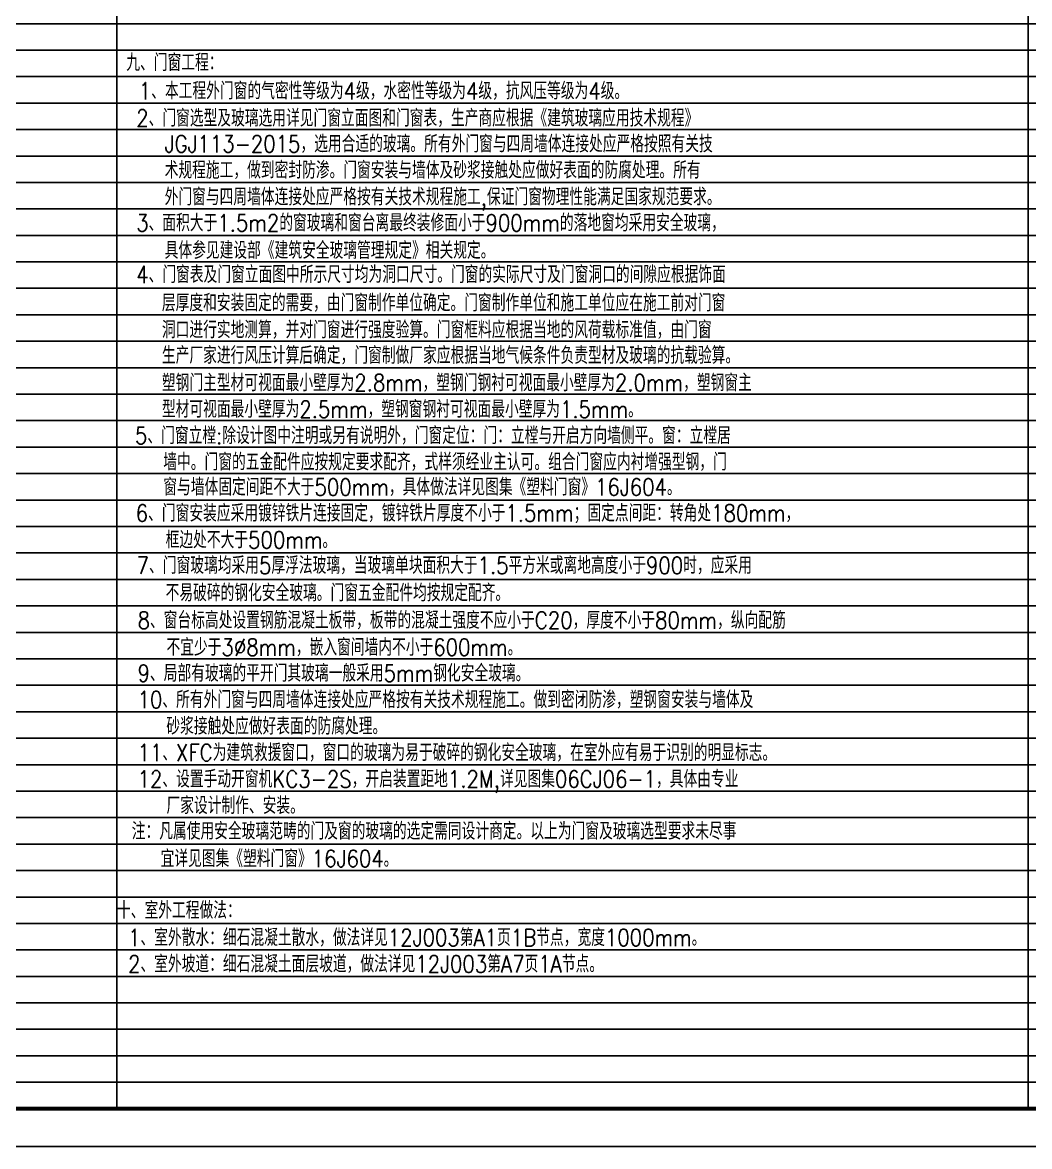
# Model space of a CAD drawing. Extents: x 4796190 to 4921527, y -485691 to -238224.
# Drawn here: x 4848712 to 4875336, y -359784 to -330052 of the extents above; entities that cross this region are included whole.
import ezdxf

# ---------------------------------------------------------------- set-up
doc = ezdxf.new("R2010")
doc.units = 0
doc.header["$LTSCALE"] = 1000
doc.header["$MEASUREMENT"] = 0
doc.layers.get('0').update_dxf_attribs({"linetype": 'CONTINUOUS'})
doc.layers.add('PUB_TITLE', color=4, linetype='CONTINUOUS')
doc.layers.add('图层线', color=8, linetype='CONTINUOUS')
doc.styles.add('HZ1', font='txt.shx', dxfattribs={"bigfont": 'hzdx.shx'})

msp = doc.modelspace()

# ---------------------------------------------------------------- linework, layer by layer
at = {"layer": 'PUB_TITLE'}
msp.add_lwpolyline([(4821277.2, -359783.9), (4905377.2, -359783.9), (4905377.2, -300383.9), (4821277.2, -300383.9)], close=True, dxfattribs=at)
at = {"layer": 'PUB_TITLE', "const_width": 100}
msp.add_lwpolyline([(4823777.2, -358783.9), (4904377.2, -358783.9), (4904377.2, -301383.9), (4823777.2, -301383.9)], close=True, dxfattribs=at)
at = {"layer": '图层线'}
for p, q in [((4851208.4, -358783.9), (4851208.4, -301383.9)), ((4875298.3, -358783.9), (4875298.3, -301383.9)), ((4823777.2, -330083.9), (4904377.2, -330083.9)), ((4823777.2, -330783.9), (4904377.2, -330783.9)), ((4823777.2, -331483.9), (4904377.2, -331483.9)), ((4823777.2, -332183.9), (4904377.2, -332183.9)), ((4823777.2, -332883.9), (4904377.2, -332883.9)), ((4823777.2, -333583.9), (4904377.2, -333583.9)), ((4823777.2, -334283.9), (4904377.2, -334283.9)), ((4823777.2, -334983.9), (4904377.2, -334983.9)), ((4823777.2, -335683.9), (4904377.2, -335683.9)), ((4823777.2, -336383.9), (4904377.2, -336383.9)), ((4823777.2, -337083.9), (4904377.2, -337083.9)), ((4823777.2, -337783.9), (4904377.2, -337783.9)), ((4823777.2, -338483.9), (4904377.2, -338483.9)), ((4823777.2, -339183.9), (4904377.2, -339183.9)), ((4823777.2, -339883.9), (4904377.2, -339883.9)), ((4823777.2, -340583.9), (4904377.2, -340583.9)), ((4823777.2, -341283.9), (4904377.2, -341283.9)), ((4823777.2, -341983.9), (4904377.2, -341983.9)), ((4823777.2, -342683.9), (4904377.2, -342683.9)), ((4823777.2, -343383.9), (4904377.2, -343383.9)), ((4823777.2, -344083.9), (4904377.2, -344083.9)), ((4823777.2, -344783.9), (4904377.2, -344783.9)), ((4823777.2, -345483.9), (4904377.2, -345483.9)), ((4823777.2, -346183.9), (4904377.2, -346183.9)), ((4823777.2, -346883.9), (4904377.2, -346883.9)), ((4823777.2, -347583.9), (4904377.2, -347583.9)), ((4823777.2, -348283.9), (4904377.2, -348283.9)), ((4823777.2, -348983.9), (4904377.2, -348983.9)), ((4823777.2, -349683.9), (4904377.2, -349683.9)), ((4823777.2, -350383.9), (4904377.2, -350383.9)), ((4823777.2, -351083.9), (4904377.2, -351083.9)), ((4823777.2, -351783.9), (4904377.2, -351783.9)), ((4823777.2, -352483.9), (4904377.2, -352483.9)), ((4823777.2, -353183.9), (4886377.2, -353183.9)), ((4823777.2, -353883.9), (4886377.2, -353883.9)), ((4823777.2, -354583.9), (4886377.2, -354583.9)), ((4823777.2, -355283.9), (4886377.2, -355283.9)), ((4823777.2, -355983.9), (4886377.2, -355983.9)), ((4823777.2, -356683.9), (4886377.2, -356683.9)), ((4823777.2, -357383.9), (4886377.2, -357383.9)), ((4823777.2, -358083.9), (4886377.2, -358083.9))]:
    msp.add_line(p, q, dxfattribs=at)

# ---------------------------------------------------------------- texts
at = {"color": 6, "style": 'HZ1', "width": 0.85}
for s, p in [('九、门窗工程：', (4851456.8, -331336)), ('十、室外工程做法：', (4851211.7, -353761))]:
    msp.add_text(s, height=450, dxfattribs=at).set_placement(p)
at = {"color": 4, "style": 'HZ1', "width": 0.85}
for s, p in [('1、本工程外门窗的气密性等级为4级，水密性等级为4级，抗风压等级为4级。', (4851786.7, -332086)), ('2、门窗选型及玻璃选用详见门窗立面图和门窗表，生产商应根据《建筑玻璃应用技术规程》', (4851718, -332805.9)), ('JGJ113-2015，选用合适的玻璃。所有外门窗与四周墙体连接处应严格按照有关技', (4852470, -333488.9)), ('术规程施工，做到密封防渗。门窗安装与墙体及砂浆接触处应做好表面的防腐处理。所有', (4852470, -334182.6)), ('外门窗与四周墙体连接处应严格按有关技术规程施工,保证门窗物理性能满足国家规范要求。', (4852470, -334889.5)), ('3、面积大于1.5m2的窗玻璃和窗台离最终装修面小于900mm的落地窗均采用安全玻璃，', (4851718, -335576.7)), ('具体参见建设部《建筑安全玻璃管理规定》相关规定。', (4852470, -336305.4)), ('4、门窗表及门窗立面图中所示尺寸均为洞口尺寸。门窗的实际尺寸及门窗洞口的间隙应根据饰面', (4851718, -336943)), ('层厚度和安装固定的需要，由门窗制作单位确定。门窗制作单位和施工单位应在施工前对门窗', (4852397.4, -337693)), ('洞口进行实地测算，并对门窗进行强度验算。门窗框料应根据当地的风荷载标准值，由门窗', (4852397.4, -338406.1)), ('生产厂家进行风压计算后确定，门窗制做厂家应根据当地气候条件负责型材及玻璃的抗载验算。', (4852397.4, -339082.3)), ('塑钢门主型材可视面最小壁厚为2.8mm，塑钢门钢衬可视面最小壁厚为2.0mm，塑钢窗主', (4852397.4, -339807)), ('型材可视面最小壁厚为2.5mm，塑钢窗钢衬可视面最小壁厚为1.5mm。', (4852397.4, -340507)), ('5、门窗立樘:除设计图中注明或另有说明外，门窗定位：门：立樘与开启方向墙侧平。窗：立樘居', (4851685.6, -341202.7)), ('墙中。门窗的五金配件应按规定要求配齐，式样须经业主认可。组合门窗应内衬增强型钢，门', (4852434.5, -341901.5)), ('窗与墙体固定间距不大于500mm，具体做法详见图集《塑料门窗》16J604。', (4852434.5, -342565.1)), ('6、门窗安装应采用镀锌铁片连接固定，镀锌铁片厚度不小于1.5mm；固定点间距：转角处180mm，', (4851705.2, -343255.1)), ('框边处不大于500mm。', (4852496, -343962.8)), ('7、门窗玻璃均采用5厚浮法玻璃，当玻璃单块面积大于1.5平方米或离地高度小于900时，应采用', (4851729.5, -344637.1)), ('不易破碎的钢化安全玻璃。门窗五金配件均按规定配齐。', (4852496, -345362.8)), ('8、窗台标高处设置钢筋混凝土板带，板带的混凝土强度不应小于C20，厚度不小于80mm，纵向配筋', (4851754.3, -346089.1)), ('不宜少于3%%C8mm，嵌入窗间墙内不小于600mm。', (4852518.2, -346803.1)), ('9、局部有玻璃的平开门其玻璃一般采用5mm钢化安全玻璃。', (4851754.3, -347489.1)), ('10、所有外门窗与四周墙体连接处应严格按有关技术规程施工。做到密闭防渗，塑钢窗安装与墙体及', (4851754.3, -348189.1)), ('砂浆接触处应做好表面的防腐处理。', (4852515.5, -348889.1)), ('11、XFC为建筑救援窗口，窗口的玻璃为易于破碎的钢化安全玻璃，在室外应有易于识别的明显标志。', (4851754.3, -349589.1)), ('12、设置手动开窗机KC3-2S，开启装置距地1.2M,详见图集06CJ06-1，具体由专业', (4851754.3, -350289.1)), ('厂家设计制作、安装。', (4852518.2, -350989.1)), ('注：凡属使用安全玻璃范畴的门及窗的玻璃的选定需同设计商定。以上为门窗及玻璃选型要求未尽事', (4851600.4, -351666)), ('宜详见图集《塑料门窗》16J604。', (4852362.5, -352393.9)), ('1、室外散水：细石混凝土散水，做法详见12J003第A1页1B节点，宽度1000mm。', (4851502.3, -354481)), ('2、室外坡道：细石混凝土面层坡道，做法详见12J003第A7页1A节点。', (4851502.3, -355180.5))]:
    msp.add_text(s, height=450, dxfattribs=at).set_placement(p)

doc.saveas('drawing.dxf')
